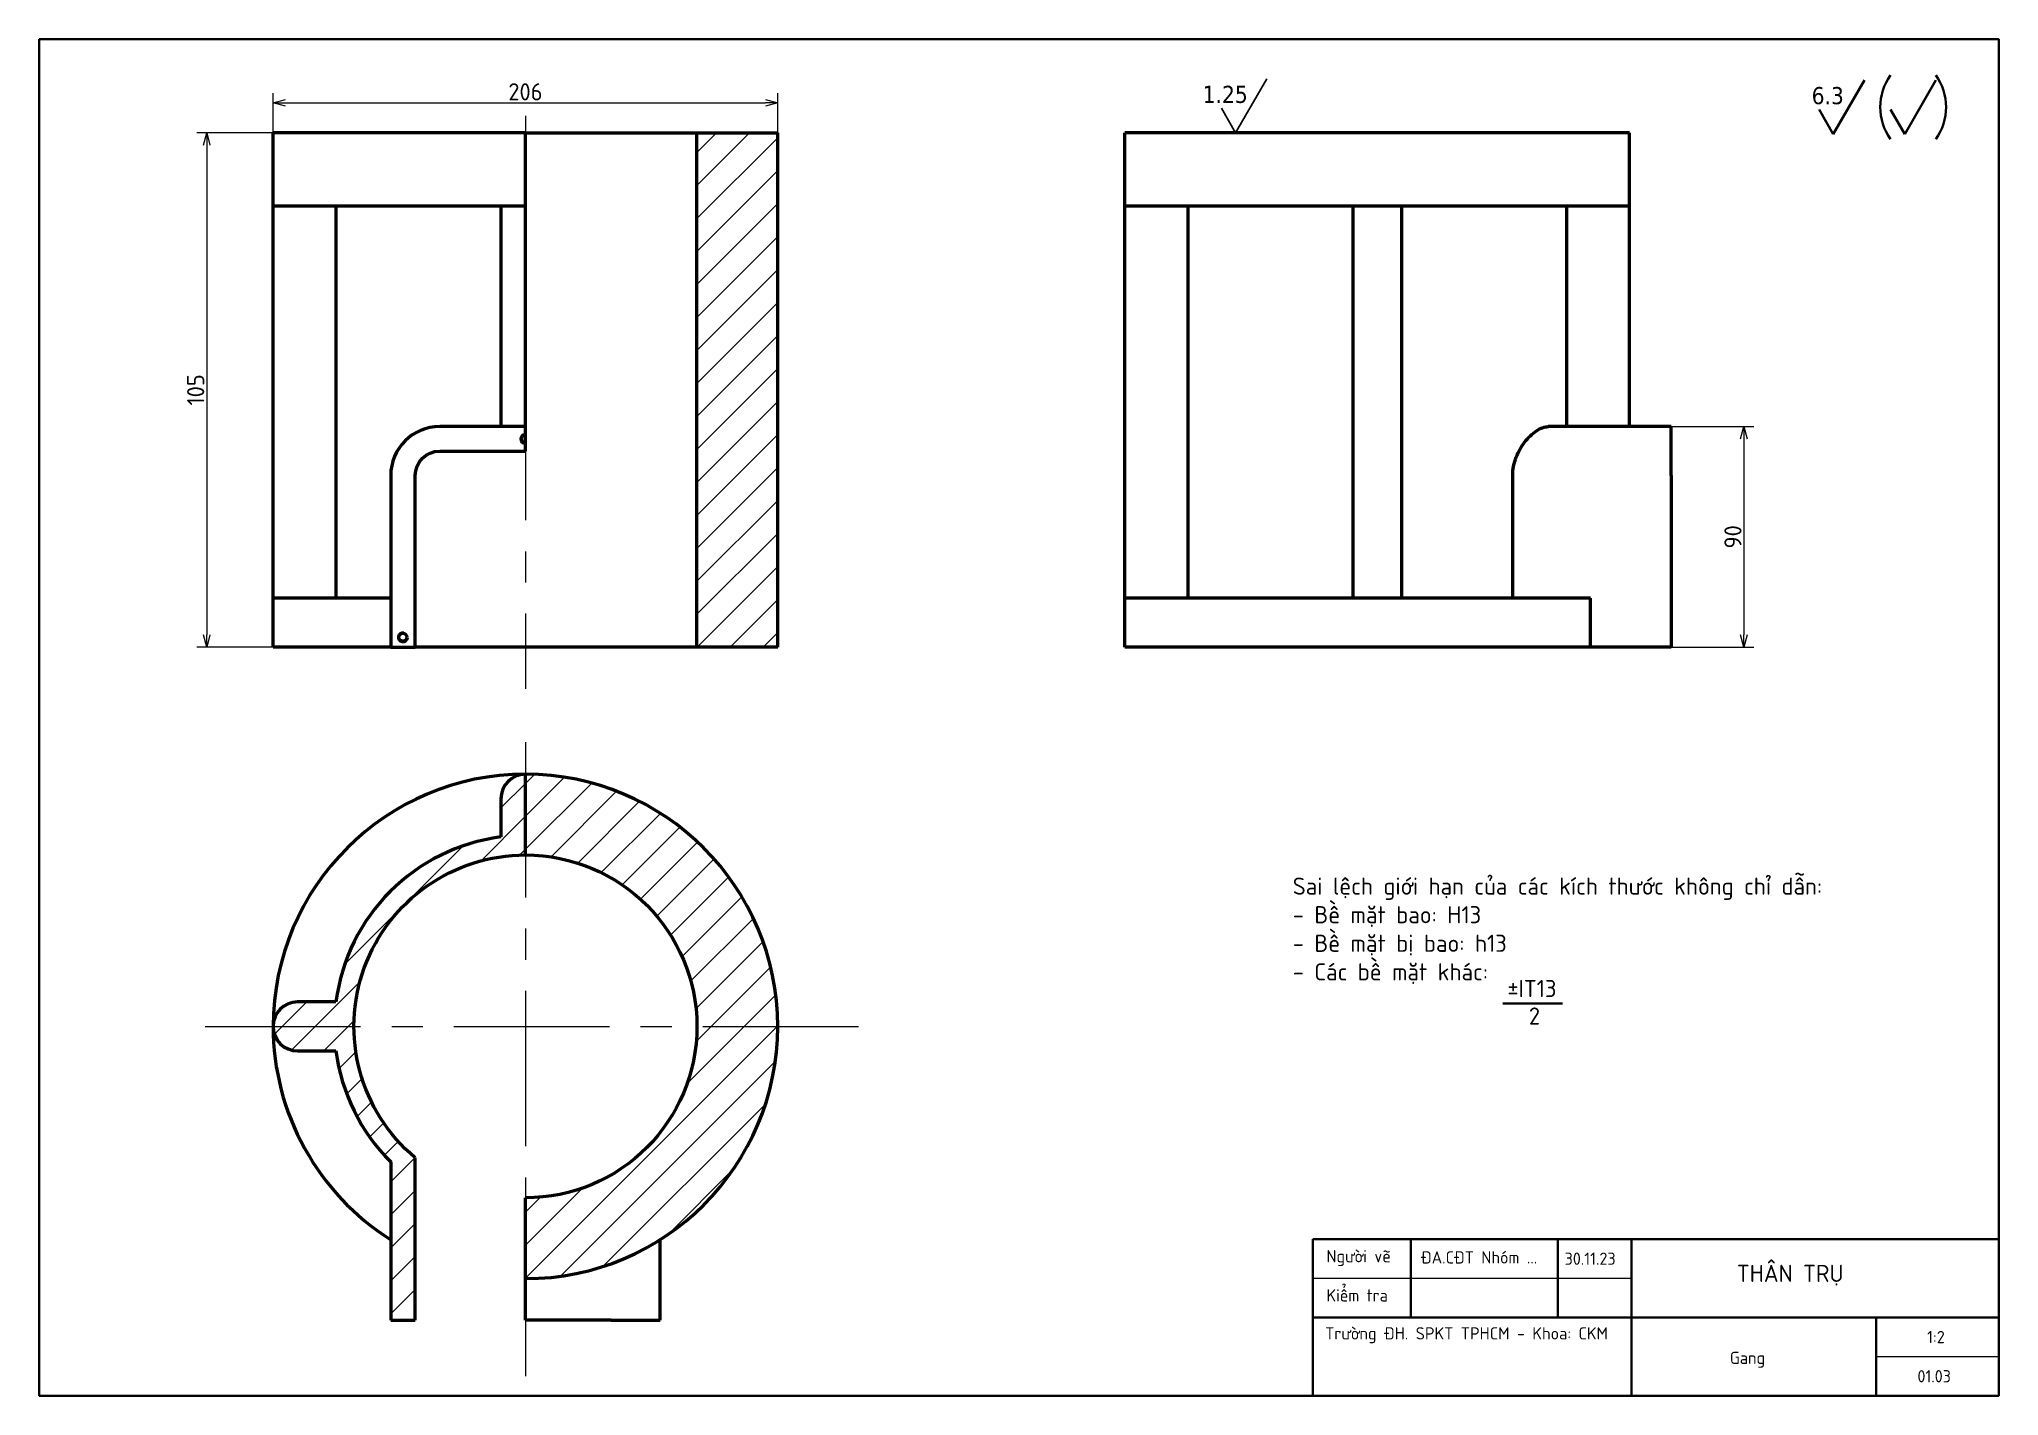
# Paper-space layout 'Sheet' of a CAD drawing. Header units: millimetres. Extents: x 10 to 410, y 10 to 287.
# The model-space entities are those that its viewports show. They can reach past a viewport. Long polylines and large blocks are cut down to what shows.
import ezdxf

# ---------------------------------------------------------------- set-up
doc = ezdxf.new("R2010")
doc.units = ezdxf.units.MM
doc.linetypes.add('CENTER', pattern=[50.8, 31.75, -6.35, 6.35, -6.35])
for name, color, linetype, lineweight in [('DuongTamNho', 20, 'CENTER', 13), ('NetDam', 7, 'Continuous', 35), ('Netmanh', 5, 'Continuous', 13), ('Nét đậm', 7, 'Continuous', 35), ('Symbol (ISO)', 7, 'Continuous', 25), ('Visible (ISO)', 7, 'Continuous', 50), ('Visible Narrow (ISO)', 7, 'Continuous', 35)]:
    doc.layers.add(name, color=color, linetype=linetype, lineweight=lineweight)
doc.layers.add('Hatch (ISO)', color=7, linetype='Continuous', lineweight=25, true_color=0xff0080)
doc.styles.add('Note Text (ISO)', font='')
doc.styles.get('Note Text (ISO)').set_extended_font_data('TCVN 7284')
doc.dimstyles.new('Default (ISO)$0', dxfattribs={"dimtxt": 3.5, "dimasz": 2.5, "dimexe": 2, "dimexo": 0, "dimgap": 0.5, "dimtad": 1, "dimtxsty": 'Note Text (ISO)', "dimblk": 'OPEN30', "dimblk1": 'OPEN30', "dimblk2": 'OPEN90', "dimcen": 2.5, "dimclrd": 256, "dimclre": 256, "dimclrt": 256, "dimazin": 0, "dimtfac": 1, "dimtofl": 0, "dimtmove": 0, "dimatfit": 3, "dimldrblk": 'OPEN30', "dimfxl": 1, "dimtolj": 1, "dimtzin": 0, "dimlwd": -1, "dimlwe": -1, "dimarcsym": 0})

# ---------------------------------------------------------------- blocks, each defined once
blk = doc.blocks.new('_Open30')
at = {"color": 0, "linetype": 'ByBlock', "lineweight": -2}
for p, q in [((-1, 0.27), (0, 0)), ((0, 0), (-1, -0.27)), ((0, 0), (-1, 0))]:
    blk.add_line(p, q, dxfattribs=at)
blk = doc.blocks.new('*D11')
at = {"layer": 'Defpoints', "color": 0, "transparency": 16777216}
for p in [(160.75, 274), (57.75, 267.89), (160.75, 267.89)]:
    blk.add_point(p, dxfattribs=at)
at = {"layer": 'Netmanh', "linetype": 'Continuous', "transparency": 16777216}
for p, q in [((57.75, 267.89), (57.75, 276)), ((60.25, 274), (158.25, 274)), ((160.75, 267.89), (160.75, 276))]:
    blk.add_line(p, q, dxfattribs=at)
at = {"layer": 'Netmanh', "transparency": 16777216, "xscale": 2.5, "yscale": 2.5, "zscale": 2.5, "rotation": 180}
blk.add_blockref('_Open30', (57.75, 274), dxfattribs=at)
at = {"layer": 'Netmanh', "transparency": 16777216, "xscale": 2.5, "yscale": 2.5, "zscale": 2.5}
blk.add_blockref('_Open30', (160.75, 274), dxfattribs=at)
at = {"layer": 'Netmanh', "transparency": 16777216, "insert": (109.25, 276.25), "char_height": 3.5, "attachment_point": 5, "style": 'Note Text (ISO)'}
blk.add_mtext('\\A1;206', dxfattribs=at)
blk = doc.blocks.new('_Open90')
at = {"color": 0, "linetype": 'ByBlock', "lineweight": -2}
for p, q in [((0, 0), (-1, 0)), ((-0.5, 0.5), (0, 0)), ((0, 0), (-0.5, -0.5))]:
    blk.add_line(p, q, dxfattribs=at)
blk = doc.blocks.new('*D12')
at = {"layer": 'Defpoints', "color": 0, "transparency": 16777216}
for p in [(57.75, 267.89), (44.19, 162.89), (57.75, 162.89)]:
    blk.add_point(p, dxfattribs=at)
at = {"layer": 'Netmanh', "linetype": 'Continuous', "transparency": 16777216}
for p, q in [((57.75, 267.89), (42.19, 267.89)), ((44.19, 265.39), (44.19, 165.39)), ((57.75, 162.89), (42.19, 162.89))]:
    blk.add_line(p, q, dxfattribs=at)
at = {"layer": 'Netmanh', "transparency": 16777216, "xscale": 2.5, "yscale": 2.5, "zscale": 2.5}
for p, rotation in [((44.19, 267.89), 90), ((44.19, 162.89), 270)]:
    blk.add_blockref('_Open30', p, dxfattribs=dict(at, rotation=rotation))
at = {"layer": 'Netmanh', "transparency": 16777216, "insert": (41.94, 215.39), "char_height": 3.5, "attachment_point": 5, "rotation": 90, "style": 'Note Text (ISO)'}
blk.add_mtext('\\A1;105', dxfattribs=at)
blk = doc.blocks.new('*D14')
at = {"layer": 'Defpoints', "color": 0, "transparency": 16777216}
for p in [(343.13, 207.89), (343.13, 162.89), (357.98, 162.89)]:
    blk.add_point(p, dxfattribs=at)
at = {"layer": 'Netmanh', "linetype": 'Continuous', "transparency": 16777216}
for p, q in [((343.13, 207.89), (359.98, 207.89)), ((357.98, 205.39), (357.98, 165.39)), ((343.13, 162.89), (359.98, 162.89))]:
    blk.add_line(p, q, dxfattribs=at)
at = {"layer": 'Netmanh', "transparency": 16777216, "xscale": 2.5, "yscale": 2.5, "zscale": 2.5}
for p, rotation in [((357.98, 207.89), 90), ((357.98, 162.89), 270)]:
    blk.add_blockref('_Open30', p, dxfattribs=dict(at, rotation=rotation))
at = {"layer": 'Netmanh', "transparency": 16777216, "insert": (355.73, 185.39), "char_height": 3.5, "attachment_point": 5, "rotation": 90, "style": 'Note Text (ISO)'}
blk.add_mtext('\\A1;90', dxfattribs=at)

msp = doc.modelspace()

# ---------------------------------------------------------------- linework, layer by layer
at = {"layer": 'Hatch (ISO)', "linetype": 'Continuous'}
for p, q in [((286.34, 521.19), (294.4, 529.25)), ((286.34, 507.72), (307.87, 529.25)), ((286.34, 494.25), (319.34, 527.25)), ((286.34, 480.78), (319.34, 513.78)), ((286.34, 467.31), (319.34, 500.31)), ((286.34, 453.84), (319.34, 486.84)), ((286.34, 440.37), (319.34, 473.37)), ((286.34, 426.9), (319.34, 459.9)), ((286.34, 413.43), (319.34, 446.43)), ((286.34, 399.96), (319.34, 432.96)), ((286.34, 386.49), (319.34, 419.49)), ((286.34, 373.02), (319.34, 406.02)), ((286.34, 359.55), (319.34, 392.55)), ((286.34, 346.08), (319.34, 379.08)), ((286.34, 332.61), (319.34, 365.61)), ((286.46, 319.25), (319.34, 352.14)), ((299.93, 319.25), (319.34, 338.66)), ((313.4, 319.25), (319.34, 325.19)), ((216.34, 263.58), (219.88, 267.12)), ((216.34, 250.11), (232.17, 265.94)), ((206.34, 253.58), (216.34, 263.58)), ((216.34, 236.64), (243.28, 263.58)), ((226.67, 233.5), (253.44, 260.27)), ((237.54, 230.9), (262.79, 256.15)), ((198.09, 231.86), (216.34, 250.11)), ((247.13, 227.02), (271.44, 251.32)), ((255.64, 222.06), (279.32, 245.73)), ((142.83, 190.07), (190.6, 237.83)), ((213.85, 234.15), (216.34, 236.64)), ((263.18, 216.13), (286.55, 239.5)), ((269.8, 209.27), (293.19, 232.66)), ((275.48, 201.48), (299.22, 225.23)), ((280.16, 192.69), (304.63, 217.17)), ((283.7, 182.77), (309.38, 208.44)), ((285.86, 171.45), (313.32, 198.92)), ((285.98, 158.11), (316.39, 188.52)), ((120.97, 154.74), (148.97, 182.74)), ((282.33, 140.99), (318.48, 177.13)), ((113.99, 161.23), (127.08, 174.32)), ((134.02, 154.32), (146.53, 166.82)), ((216.34, 61.53), (319.33, 164.52)), ((140.32, 147.15), (147.24, 154.07)), ((230.74, 62.45), (318.21, 149.92)), ((143.42, 136.78), (149.73, 143.09)), ((147.66, 127.55), (153.56, 133.45)), ((248.25, 66.49), (314.17, 132.41)), ((152.83, 119.24), (158.5, 124.92)), ((158.84, 111.79), (164.43, 117.37)), ((161.34, 100.82), (171.28, 110.76)), ((275.25, 80.02), (300.64, 105.42)), ((161.34, 87.35), (171.34, 97.35)), ((216.34, 75), (239.93, 98.59)), ((216.34, 88.47), (222.62, 94.75)), ((161.34, 73.88), (171.34, 83.88)), ((161.34, 60.41), (171.34, 70.41)), ((161.34, 46.94), (171.34, 56.94))]:
    msp.add_line(p, q, dxfattribs=at)
at = {"layer": 'Visible (ISO)'}
for p, q in [((113.34, 499.25), (113.34, 529.25)), ((216.34, 529.25), (113.34, 529.25)), ((216.34, 529.25), (286.34, 529.25)), ((216.34, 499.25), (216.34, 529.25)), ((286.34, 529.25), (319.34, 529.25)), ((286.34, 319.25), (286.34, 529.25)), ((319.34, 499.25), (319.34, 529.25)), ((461.09, 499.25), (461.09, 529.25)), ((667.09, 529.25), (461.09, 529.25)), ((667.09, 499.25), (667.09, 529.25)), ((113.34, 339.25), (113.34, 499.25)), ((216.34, 499.25), (113.34, 499.25)), ((138.99, 499.25), (138.99, 339.25)), ((206.34, 499.25), (206.34, 409.25)), ((216.34, 409.25), (216.34, 499.25)), ((319.34, 339.25), (319.34, 499.25)), ((461.09, 339.25), (461.09, 499.25)), ((564.09, 499.25), (461.09, 499.25)), ((486.74, 499.25), (486.74, 339.25)), ((554.09, 499.25), (554.09, 339.25)), ((667.09, 499.25), (564.09, 499.25)), ((574.09, 339.25), (574.09, 499.25)), ((641.45, 409.25), (641.45, 499.25)), ((667.09, 409.25), (667.09, 499.25)), ((216.34, 409.25), (181.34, 409.25)), ((216.34, 405.87), (216.34, 409.25)), ((684.09, 409.25), (633.8, 409.25)), ((684.09, 389.25), (684.09, 409.25)), ((216.34, 404.25), (216.34, 405.87)), ((216.34, 402.63), (216.34, 404.25)), ((216.34, 399.25), (216.34, 402.63)), ((181.34, 399.25), (216.34, 399.25)), ((161.34, 389.25), (161.34, 319.25)), ((171.34, 319.25), (171.34, 389.25)), ((619.4, 339.25), (619.4, 389.25)), ((684.09, 389.25), (684.09, 319.25)), ((113.34, 319.25), (113.34, 339.25)), ((161.34, 339.25), (113.34, 339.25)), ((319.34, 319.25), (319.34, 339.25)), ((461.09, 319.25), (461.09, 339.25)), ((564.09, 339.25), (461.09, 339.25)), ((651.18, 339.25), (564.09, 339.25)), ((651.18, 319.25), (651.18, 339.25)), ((161.34, 319.25), (113.34, 319.25)), ((161.34, 319.25), (171.34, 319.25)), ((286.34, 319.25), (171.34, 319.25)), ((319.34, 319.25), (286.34, 319.25)), ((651.18, 319.25), (461.09, 319.25)), ((684.09, 319.25), (651.18, 319.25)), ((216.34, 234.32), (216.34, 267.32)), ((206.34, 257.32), (206.34, 241.68)), ((138.99, 174.32), (123.34, 174.32)), ((123.34, 154.32), (138.99, 154.32)), ((161.34, 109.01), (161.34, 44.32)), ((171.34, 44.32), (171.34, 110.7)), ((216.34, 61.32), (216.34, 94.32)), ((271.34, 44.32), (271.34, 77.23)), ((216.34, 44.32), (216.34, 61.32)), ((161.34, 44.32), (171.34, 44.32)), ((251.34, 44.32), (216.34, 44.32)), ((251.34, 44.32), (271.34, 44.32))]:
    msp.add_line(p, q, dxfattribs=at)
msp.add_circle((166.34, 323.25), 1.62, dxfattribs=at)
for centre, radius, start, end in [((181.34, 389.25), 20, 90, 180), ((216.34, 164.32), 103, 90, 180), ((216.34, 257.32), 10, 90, 180), ((216.34, 164.32), 103, 270, 90), ((216.34, 164.32), 78, 97.36589, 172.63411), ((123.34, 164.32), 10, 90, 270), ((216.34, 164.32), 103, 180, 237.7252), ((216.34, 164.32), 78, 187.36589, 225.1601)]:
    msp.add_arc(centre, radius, start, end, dxfattribs=at)
at = {"layer": 'Visible (ISO)', "extrusion": (0, 0, -1)}
for centre, radius, start, end in [((-216.34, 404.25), 1.62, 270, 90), ((-181.34, 389.25), 10, 0, 90), ((-216.34, 164.32), 70, 310.0052, 90), ((-216.34, 164.32), 70, 90, 270)]:
    msp.add_arc(centre, radius, start, end, dxfattribs=at)
at = {"layer": 'Visible (ISO)'}
msp.add_open_spline([(619.4, 389.25), (619.4, 390.53), (619.53, 391.83), (620.02, 394.37), (620.38, 395.61), (621.28, 397.95), (621.82, 399.06), (622.98, 401.1), (623.61, 402.02), (625.72, 404.79), (627.45, 406.44), (629.97, 408.11), (630.8, 408.54), (632.37, 409.11), (633.12, 409.25), (633.8, 409.25)], degree=3, knots=[0, 0, 0, 0, 0.383898, 0.383898, 0.767797, 0.767797, 1.151695, 1.151695, 1.535593, 1.535593, 2.446785, 2.446785, 2.902381, 2.902381, 3.357977, 3.357977, 3.357977, 3.357977], dxfattribs=at)
at = {"layer": 'Visible Narrow (ISO)'}
msp.add_arc((216.34, 404.25), 2, 90, 270, dxfattribs=at)
at = {"layer": 'Visible Narrow (ISO)', "extrusion": (0, 0, -1)}
msp.add_arc((-166.34, 323.25), 2, 190, 100, dxfattribs=at)

psp = doc.layouts.new('Sheet')

# ---------------------------------------------------------------- linework, layer by layer
at = {"layer": 'DuongTamNho'}
for p, q in [((109.2534, 271.3159), (109.2534, 154.3505)), ((109.2534, 143.497), (109.2534, 14.0052)), ((43.8581, 85.4247), (181.7255, 85.4247))]:
    psp.add_line(p, q, dxfattribs=at)
at = {"layer": 'NetDam'}
for p, q in [((376.2144, 267.6309), (382.5652, 278.6309)), ((390.7887, 267.6309), (397.1396, 278.6309)), ((373.3276, 272.6309), (376.2144, 267.6309)), ((387.902, 272.6309), (390.7887, 267.6309)), ((308.7856, 90.1328), (320.9578, 90.1328)), ((270, 42), (410, 42)), ((270, 10), (270, 42)), ((290, 42), (290, 26)), ((320, 42), (320, 26)), ((335, 42), (335, 10)), ((410, 42), (410, 10)), ((385, 26), (385, 10)), ((410, 10), (270, 10))]:
    psp.add_line(p, q, dxfattribs=at)
at = {"layer": 'NetDam', "color": 18, "true_color": 0x000000}
psp.add_line((270, 26), (410, 26), dxfattribs=at)
at = {"layer": 'NetDam'}
psp.add_lwpolyline([(10, 287), (410, 287), (410, 10), (10, 10)], close=True, dxfattribs=at)
for centre, start, end in [((397.0668, 273.1309), 144.447189, 215.552811), ((387.9747, 273.1309), 324.447189, 35.552811)]:
    psp.add_arc(centre, 11.2649, start, end, dxfattribs=at)
at = {"layer": 'Netmanh', "color": 18, "true_color": 0x000000}
for p, q in [((270, 34), (335, 34)), ((385, 18), (410, 18))]:
    psp.add_line(p, q, dxfattribs=at)
at = {"layer": 'Symbol (ISO)'}
for p, q in [((254.2124, 267.8903), (260.5633, 278.8903)), ((251.3257, 272.8903), (254.2124, 267.8903))]:
    psp.add_line(p, q, dxfattribs=at)

# ---------------------------------------------------------------- texts
at = {"layer": 'NetDam', "attachment_point": 1}
for s, insert, char_height in [('\\fTahoma|b0|i0;\\W1.;6.3', (371.7997, 277.2284), 3.5), ('{\\fTCVN 7284|b0|i0|c0|p34;Người vẽ}', (272.75, 39.75), 2.5), ('{\\fTCVN 7284|b0|i0|c0|p34;ĐA.CĐT Nhóm ...}', (292.04, 39.5113), 2.5), ('{\\fTCVN 7284|b0|i0|c0|p34;30.11.23}', (321.374, 39.25), 2.5), ('{\\fTCVN 7284|b0|i0|c0|p34;THÂN TRỤ}', (356.5322, 36.75), 3.5), ('{\\fTCVN 7284|b0|i0|c0|p34;Kiểm tra}', (272.75, 31.75), 2.5), ('{\\fTCVN 7284|b0|i0|c0|p34;Trường ĐH. SPKT TPHCM - Khoa: CKM}', (272.498, 24), 2.5), ('{\\fTCVN 7284|b0|i0|c0|p34;1:2}', (395.374, 23.25), 2.5), ('{\\fTCVN 7284|b0|i0|c0|p34;Gang}', (355.11, 19), 2.5), ('{\\fTCVN 7284|b0|i0|c0|p34;01.03}', (393.388, 15.25), 2.5)]:
    psp.add_mtext(s, dxfattribs=dict(at, insert=insert, char_height=char_height))
at = {"layer": 'NetDam', "char_height": 3.5, "width": 9.9225, "attachment_point": 1, "style": 'Note Text (ISO)'}
for s, insert in [('±IT13', (309.7055, 94.9144)), ('2', (314.0819, 89.3002))]:
    psp.add_mtext(s, dxfattribs=dict(at, insert=insert))
at = {"layer": 'Nét đậm', "color": 0, "insert": (265.8886, 115.8191), "char_height": 3.5, "attachment_point": 1}
psp.add_mtext_dynamic_manual_height_columns('{\\fTCVN 7284|b0|i0|c0|p34;Sai lệch giới hạn của các kích thước không chỉ dẫn:\\P- Bề mặt bao: H13\\P- Bề mặt bị bao: h13\\P- Các bề mặt khác: \\P^I^I^I}', width=177.902003, gutter_width=12.5, heights=[64.7938], dxfattribs=at)
at = {"layer": 'Symbol (ISO)', "insert": (247.4989, 277.4878), "char_height": 3.5, "attachment_point": 1}
psp.add_mtext('\\fTahoma|b0|i0;\\W1.;1.25', dxfattribs=at)

# ---------------------------------------------------------------- dimensions: what is measured, and where the dimension line sits
at = {"layer": 'Netmanh'}
dim = psp.add_linear_dim(base=(160.7534, 273.9988), p1=(57.7534, 267.8903), p2=(160.7534, 267.8903), dimstyle='Default (ISO)$0', override={"dimlfac": -2}, dxfattribs=at)
dim.commit()
dim.dimension.update_dxf_attribs({"geometry": '*D11', "text_midpoint": (109.2534, 276.2488)})
dim = psp.add_linear_dim(base=(44.1922, 162.8903), p1=(57.7534, 267.8903), p2=(57.7534, 162.8903), angle=90, dimstyle='Default (ISO)$0', dxfattribs=at)
dim.commit()
dim.dimension.update_dxf_attribs({"geometry": '*D12', "text_midpoint": (41.9422, 215.3903)})
dim = psp.add_linear_dim(base=(357.9779, 162.8903), p1=(343.1293, 207.8903), p2=(343.1293, 162.8903), angle=90, dimstyle='Default (ISO)$0', override={"dimlfac": -2}, dxfattribs=at)
dim.commit()
dim.dimension.update_dxf_attribs({"geometry": '*D14', "text_midpoint": (355.7279, 185.3903)})

# ---------------------------------------------------------------- viewports
at = {"layer": 'NetDam', "lineweight": 35}
psp.add_viewport(center=(210, 148.5), size=(400, 277), view_center_point=(417.8362, 290.4695), view_height=554.000004, dxfattribs=at)

doc.saveas('drawing.dxf')
